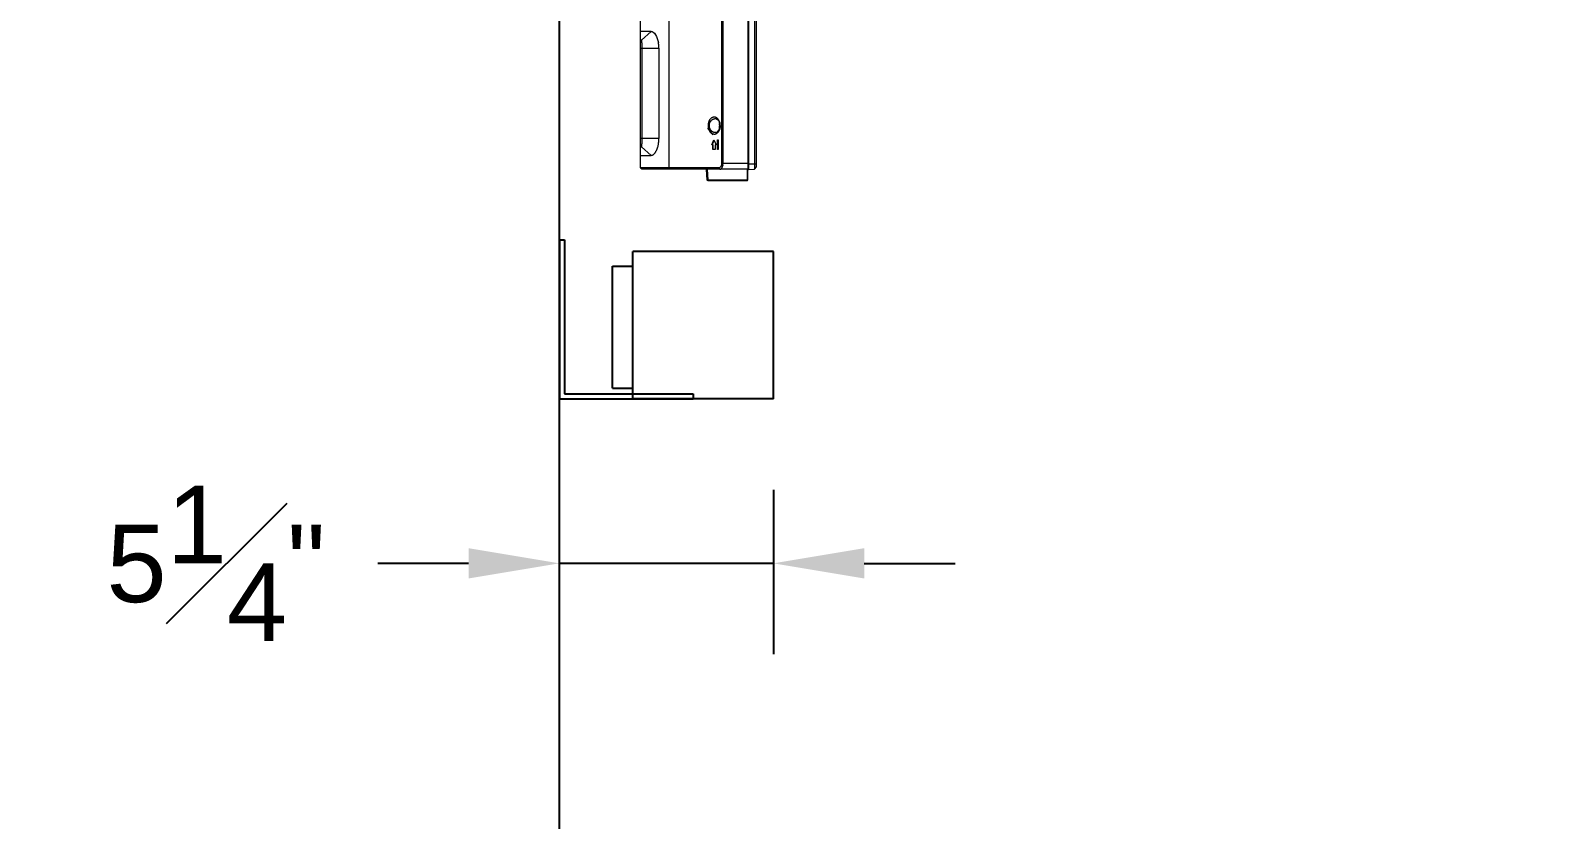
# Model space of a CAD drawing. Extents: x -382 to 1420, y -377 to 265.
# Drawn here: x 383.37 to 421.23, y -195.68 to -176.15 of the extents above; entities that cross this region are included whole.
import ezdxf
from ezdxf import colors
from ezdxf.entities.mleader import LeaderData, LeaderLine
from ezdxf.math import Vec2, Vec3

# ---------------------------------------------------------------- set-up
doc = ezdxf.new("R2010")
doc.units = 0
doc.header["$MEASUREMENT"] = 0
doc.layers.get('DEFPOINTS').update_dxf_attribs({"color": 255, "linetype": 'CONTINUOUS'})
for name, color, linetype in [('AV-Detl-Obje', 84, 'CONTINUOUS'), ('AV-Detl-Obje-Brkt', 202, 'CONTINUOUS'), ('AV-Elev-Dims', 14, 'CONTINUOUS'), ('AV-Elev-Wall', 160, 'CONTINUOUS')]:
    doc.layers.add(name, color=color, linetype=linetype)
doc.styles.get("Standard").update_dxf_attribs({"font": 'arial.ttf'})
doc.dimstyles.new('ARCH-24TO1', dxfattribs={"dimscale": 24, "dimtxt": 0.08, "dimasz": 0.09375, "dimexe": 0.09375, "dimexo": 0.09375, "dimgap": 0.0625, "dimtad": 0, "dimtih": 1, "dimtoh": 1, "dimdec": 3, "dimzin": 3, "dimdsep": 46, "dimlunit": 4, "dimtxsty": 'Standard', "dimcen": -0.0625, "dimclrd": 256, "dimclre": 256, "dimadec": 0, "dimazin": 0, "dimtfac": 1, "dimtdec": 3, "dimtmove": 0, "dimatfit": 3, "dimfxl": 1, "dimtfill": 1, "dimfrac": 1, "dimtolj": 1, "dimtzin": 0, "dimarcsym": 0})

# ---------------------------------------------------------------- blocks, each defined once
blk = doc.blocks.new('A$C90a6f177')
at = {"layer": 'AV-Detl-Obje', "lineweight": 0}
for points in [[(0, 0.336), (0, 33.036), (0.052, 33.088)], [(0.052, 33.088), (0.052, 0.284), (0, 0.336)], [(0.197, 33.1), (0.197, 0.272), (0.052, 0.284)], [(0.217, 33.081), (0.217, 0.291), (0.197, 0.291)], [(0.857, 0.421), (0.857, 32.876), (0.858, 32.885), (0.858, 32.893), (0.858, 32.901)], [(2.874, 0.323), (2.874, 4.375)], [(2.847, 3.48), (2.605, 3.693), (2.754, 3.693)], [(2.754, 3.693), (2.874, 3.693)], [(2.874, 3.457), (2.874, 3.456), (2.874, 3.456), (2.874, 3.456), (2.874, 3.456), (2.873, 3.457), (2.873, 3.461), (2.872, 3.464), (2.871, 3.467), (2.87, 3.469), (2.87, 3.471), (2.869, 3.472), (2.868, 3.474), (2.867, 3.475), (2.865, 3.476), (2.864, 3.477), (2.863, 3.477), (2.861, 3.478), (2.86, 3.479), (2.858, 3.479), (2.855, 3.479), (2.851, 3.48), (2.849, 3.48), (2.847, 3.48), (2.85, 3.478), (2.852, 3.475), (2.855, 3.473), (2.857, 3.47), (2.859, 3.466), (2.861, 3.463), (2.863, 3.46), (2.865, 3.456), (2.866, 3.454), (2.868, 3.451), (2.869, 3.447), (2.87, 3.443), (2.871, 3.44), (2.872, 3.436), (2.873, 3.432), (2.873, 3.429), (2.874, 3.425), (2.874, 3.421)], [(2.416, 3.28), (2.416, 1.038)], [(0.907, 1.324), (0.905, 1.361)], [(0.926, 1.26), (0.907, 1.324)], [(0.909, 1.372), (0.909, 1.372), (0.909, 1.371), (0.909, 1.37), (0.909, 1.369), (0.909, 1.368), (0.909, 1.367), (0.908, 1.366), (0.908, 1.365), (0.908, 1.364), (0.908, 1.363), (0.908, 1.362)], [(0.908, 1.362), (0.908, 1.359)], [(0.909, 1.362), (0.909, 1.362), (0.909, 1.362), (0.908, 1.362), (0.908, 1.362)], [(0.908, 1.359), (0.908, 1.358), (0.908, 1.357), (0.908, 1.356), (0.908, 1.356), (0.908, 1.354), (0.909, 1.353), (0.909, 1.352), (0.909, 1.351), (0.909, 1.35), (0.909, 1.349), (0.91, 1.348)], [(0.909, 1.359), (0.909, 1.359), (0.909, 1.359), (0.908, 1.359), (0.908, 1.359)], [(0.912, 1.378), (0.912, 1.378), (0.911, 1.378), (0.911, 1.378), (0.911, 1.378), (0.911, 1.377), (0.911, 1.377), (0.91, 1.376), (0.91, 1.376), (0.91, 1.375), (0.91, 1.375), (0.91, 1.374), (0.909, 1.374)], [(0.909, 1.359), (0.909, 1.362), (0.909, 1.364), (0.909, 1.366), (0.909, 1.369), (0.91, 1.37), (0.91, 1.372), (0.91, 1.372)], [(0.909, 1.364), (0.909, 1.366), (0.909, 1.368), (0.909, 1.37), (0.91, 1.371), (0.91, 1.372)], [(0.91, 1.349), (0.91, 1.35), (0.909, 1.352), (0.909, 1.354), (0.909, 1.356), (0.909, 1.358), (0.909, 1.359)], [(0.909, 1.357), (0.909, 1.359)], [(0.91, 1.348), (0.91, 1.349), (0.91, 1.351), (0.909, 1.352), (0.909, 1.355), (0.909, 1.357)], [(0.91, 1.373), (0.911, 1.373), (0.911, 1.374), (0.911, 1.374), (0.911, 1.375), (0.911, 1.375), (0.912, 1.376), (0.912, 1.376), (0.912, 1.377), (0.912, 1.377), (0.912, 1.378), (0.912, 1.378)], [(0.91, 1.372), (0.91, 1.373)], [(0.91, 1.373), (0.91, 1.373)], [(0.91, 1.348), (0.91, 1.347), (0.91, 1.347), (0.91, 1.346), (0.91, 1.345), (0.91, 1.345), (0.911, 1.344), (0.911, 1.344), (0.911, 1.344), (0.911, 1.343), (0.912, 1.343), (0.912, 1.343)], [(0.912, 1.415), (0.912, 1.417)], [(0.912, 1.415), (0.912, 1.415)], [(0.913, 1.41), (0.912, 1.415)], [(0.912, 1.378), (0.912, 1.379), (0.912, 1.379), (0.912, 1.379), (0.913, 1.379), (0.913, 1.379), (0.913, 1.379), (0.913, 1.379), (0.913, 1.379), (0.913, 1.378), (0.913, 1.378), (0.913, 1.398)], [(0.912, 1.343), (0.912, 1.343), (0.912, 1.343), (0.912, 1.343), (0.913, 1.343), (0.913, 1.343), (0.913, 1.343), (0.913, 1.343), (0.913, 1.343), (0.913, 1.343), (0.913, 1.343), (0.914, 1.343)], [(0.912, 1.306), (0.913, 1.311)], [(0.912, 1.306), (0.912, 1.306)], [(0.912, 1.268), (0.913, 1.268), (0.915, 1.261), (0.917, 1.255), (0.92, 1.249), (0.923, 1.243), (0.925, 1.237), (0.928, 1.232), (0.931, 1.227), (0.934, 1.222), (0.937, 1.217), (0.94, 1.212), (0.944, 1.207), (0.948, 1.202), (0.951, 1.198), (0.955, 1.193), (0.959, 1.189), (0.963, 1.185), (0.967, 1.181), (0.971, 1.178), (0.975, 1.175), (0.979, 1.172), (0.983, 1.169), (0.987, 1.166), (0.991, 1.163), (0.995, 1.161)], [(0.913, 1.404), (0.913, 1.41)], [(0.913, 1.398), (0.913, 1.404)], [(0.913, 1.317), (0.913, 1.323), (0.913, 1.343)], [(0.913, 1.311), (0.913, 1.317)], [(1.008, 1.188), (0.962, 1.21), (0.926, 1.26)], [(1.008, 1.188), (1.013, 1.188), (1.018, 1.188), (1.022, 1.188), (1.027, 1.188), (1.032, 1.188), (1.037, 1.189), (1.042, 1.19), (1.046, 1.191), (1.051, 1.192), (1.056, 1.193), (1.061, 1.195), (1.066, 1.197), (1.071, 1.199), (1.076, 1.201), (1.08, 1.203), (1.085, 1.206), (1.088, 1.208), (1.093, 1.211), (1.097, 1.214), (1.102, 1.217), (1.106, 1.22), (1.11, 1.223), (1.113, 1.227), (1.117, 1.23), (1.121, 1.234), (1.124, 1.238), (1.128, 1.242), (1.131, 1.246), (1.134, 1.251), (1.137, 1.255), (1.14, 1.26), (1.143, 1.265), (1.146, 1.27), (1.148, 1.275), (1.15, 1.28), (1.153, 1.286), (1.155, 1.291), (1.157, 1.297), (1.158, 1.303), (1.16, 1.309), (1.162, 1.315), (1.163, 1.321), (1.164, 1.327), (1.165, 1.333), (1.166, 1.339), (1.166, 1.346), (1.166, 1.352), (1.167, 1.358), (1.167, 1.361), (1.195, 1.361)], [(1.212, 1.297), (1.078, 1.131)], [(0.968, 1.006), (0.946, 1.006)], [(0.946, 1.006), (0.946, 0.77)], [(0.946, 0.77), (0.968, 0.77)], [(0.959, 0.77), (0.959, 1.006)], [(0.968, 0.77), (0.968, 1.006)], [(1.053, 1.006), (0.999, 0.888)], [(0.999, 0.888), (1.025, 0.888)], [(1.025, 0.888), (1.025, 0.77)], [(1.025, 0.77), (1.081, 0.77)], [(1.048, 0.996), (1.095, 0.895)], [(1.108, 0.888), (1.053, 1.006)], [(1.072, 0.888), (1.108, 0.888)], [(1.072, 0.77), (1.072, 0.888)], [(1.082, 0.77), (1.082, 0.888)], [(2.605, 0.624), (2.847, 0.837)], [(2.867, 0.845), (2.866, 0.844), (2.864, 0.843), (2.864, 0.843), (2.862, 0.842), (2.86, 0.841), (2.86, 0.841), (2.858, 0.84), (2.856, 0.839), (2.854, 0.838), (2.852, 0.838), (2.849, 0.837), (2.847, 0.837)], [(2.874, 0.861), (2.874, 0.861), (2.874, 0.861), (2.874, 0.858), (2.873, 0.856), (2.873, 0.854), (2.872, 0.852), (2.872, 0.851), (2.872, 0.851), (2.871, 0.85), (2.871, 0.848), (2.87, 0.847), (2.869, 0.846), (2.867, 0.846)], [(0, 0.409), (0.217, 0.409)], [(0.217, 0.421), (0.857, 0.421)], [(2.754, 0.624), (2.606, 0.624)], [(2.874, 0.624), (2.754, 0.624)], [(0.229, 0.283), (0.229, 0)], [(0.898, 0.283), (0.896, 0.284), (0.894, 0.284), (0.891, 0.284), (0.888, 0.285), (0.886, 0.286), (0.883, 0.287), (0.88, 0.288), (0.879, 0.289), (0.877, 0.29), (0.874, 0.292), (0.871, 0.294), (0.869, 0.296), (0.866, 0.298), (0.864, 0.301), (0.861, 0.303), (0.859, 0.306), (0.857, 0.309), (0.854, 0.313), (0.852, 0.316), (0.85, 0.32), (0.848, 0.324), (0.846, 0.329), (0.844, 0.334), (0.842, 0.339), (0.84, 0.344), (0.838, 0.35), (0.837, 0.356), (0.835, 0.363), (0.835, 0.364)], [(0.926, 0.304), (0.926, 0.302), (0.925, 0.3), (0.923, 0.298), (0.922, 0.295), (0.92, 0.294), (0.918, 0.292), (0.916, 0.29), (0.914, 0.289), (0.913, 0.288), (0.911, 0.287), (0.909, 0.286), (0.907, 0.285), (0.905, 0.284), (0.903, 0.284), (0.901, 0.284), (0.898, 0.283)], [(0.931, 0.323), (0.931, 0.321), (0.931, 0.319), (0.93, 0.317), (0.93, 0.315), (0.93, 0.313), (0.93, 0.313), (0.929, 0.311), (0.929, 0.309), (0.928, 0.307), (0.927, 0.306), (0.927, 0.304)], [(1.223, 0.283), (1.207, 0.011)], [(1.207, 0.011), (1.208, 0.011), (1.209, 0.011), (1.21, 0.011), (1.211, 0.011), (1.212, 0.011), (1.213, 0.011), (1.214, 0.011), (1.215, 0.011), (1.215, 0.011), (1.216, 0.011), (1.218, 0.011), (1.218, 0.011), (1.218, 0.011), (1.218, 0.011), (1.235, 0.283)], [(2.13, 0.283), (2.132, 0.284), (2.135, 0.284), (2.138, 0.284), (2.14, 0.285), (2.142, 0.285), (2.144, 0.286), (2.146, 0.287), (2.148, 0.288), (2.149, 0.289), (2.151, 0.29), (2.152, 0.291), (2.153, 0.293), (2.154, 0.294), (2.155, 0.296), (2.155, 0.298), (2.156, 0.3), (2.156, 0.302), (2.156, 0.302), (2.156, 0.304), (2.156, 0.306), (2.156, 0.308), (2.156, 0.31), (2.155, 0.312), (2.154, 0.313), (2.154, 0.315)]]:
    blk.add_lwpolyline(points, dxfattribs=at)
for points in [[(0.217, 33.088), (0.217, 0.283), (2.835, 0.283, 0.414019), (2.874, 0.323), (0.931, 0.323), (0.928, 0.323), (0.925, 0.323), (0.922, 0.324), (0.919, 0.324), (0.916, 0.325), (0.915, 0.325), (0.912, 0.326), (0.909, 0.327), (0.906, 0.328), (0.904, 0.33), (0.901, 0.331, -0.183723), (0.862, 0.385), (0.861, 0.389), (0.861, 0.392), (0.86, 0.396), (0.859, 0.399), (0.858, 0.403), (0.858, 0.403), (0.858, 0.407), (0.857, 0.41), (0.857, 0.414), (0.857, 0.418), (0.857, 0.421)], [(0.833, 0.372, -0.043102), (0.828, 0.421), (0.828, 32.876), (0.857, 32.876), (1.74, 31.201), (1.811, 31.201)], [(2.162, 0.323), (2.162, 4.498), (1.74, 4.572, 0.008485), (1.749, 4.578), (1.755, 4.582), (1.762, 4.586), (1.764, 4.588), (1.771, 4.593), (1.777, 4.597), (1.783, 4.602), (1.788, 4.606), (1.793, 4.611), (1.798, 4.615), (1.802, 4.62), (1.807, 4.624), (1.807, 4.624), (1.811, 4.628), (2.809, 4.452, -0.36414), (2.874, 4.374), (2.793, 4.389)], [(2.874, 3.28), (2.416, 3.28, -0.025681), (2.42, 3.357, -0.016067), (2.427, 3.409, -0.008806), (2.43, 3.422)], [(2.874, 0.896), (2.874, 0.892), (2.873, 0.889), (2.873, 0.885), (2.872, 0.882), (2.871, 0.878), (2.87, 0.874), (2.869, 0.87), (2.868, 0.867), (2.866, 0.863), (2.865, 0.861), (2.863, 0.858), (2.861, 0.854), (2.859, 0.851), (2.857, 0.848), (2.855, 0.845), (2.852, 0.842), (2.85, 0.84), (2.847, 0.837), (2.846, 0.837), (2.845, 0.837), (2.845, 0.837), (2.844, 0.837), (2.844, 0.838), (2.843, 0.838), (2.842, 0.839), (2.842, 0.84), (2.841, 0.841), (2.841, 0.843), (2.84, 0.845), (2.84, 0.848), (2.84, 0.851), (2.84, 0.856), (2.84, 0.859), (2.84, 0.866), (2.839, 0.872), (2.839, 0.879), (2.838, 0.885), (2.837, 0.892), (2.837, 0.895), (2.835, 0.902), (2.835, 0.909), (2.834, 0.914), (2.834, 0.92, -0.010869), (2.832, 0.973, -0.006462), (2.831, 1.038), (2.831, 3.28, -0.005396), (2.832, 3.344, -0.007032), (2.833, 3.394, -0.015832), (2.838, 3.443), (2.838, 3.445), (2.838, 3.447), (2.839, 3.45), (2.839, 3.453), (2.839, 3.456), (2.84, 3.458), (2.84, 3.459), (2.84, 3.462), (2.841, 3.465), (2.841, 3.467), (2.843, 3.473), (2.843, 3.474), (2.843, 3.475), (2.844, 3.476), (2.844, 3.476), (2.844, 3.477), (2.845, 3.478), (2.845, 3.479), (2.845, 3.479), (2.846, 3.48), (2.846, 3.48), (2.847, 3.48), (2.847, 3.48)], [(0.898, 1.361, -0.009998), (0.898, 1.371, -0.018708), (0.9, 1.399, -0.027347), (0.904, 1.421, -0.018051), (0.908, 1.437, -0.02009), (0.912, 1.453), (0.913, 1.453), (0.915, 1.46), (0.917, 1.466), (0.92, 1.472), (0.922, 1.478), (0.925, 1.484), (0.928, 1.489), (0.93, 1.493), (0.933, 1.499), (0.937, 1.504), (0.94, 1.509), (0.944, 1.514), (0.947, 1.519), (0.951, 1.523), (0.955, 1.528), (0.958, 1.532), (0.962, 1.536), (0.966, 1.539), (0.97, 1.543), (0.974, 1.546), (0.978, 1.549), (0.982, 1.552), (0.987, 1.555), (0.991, 1.557), (0.995, 1.56), (0.999, 1.562), (1.003, 1.563), (1.007, 1.565), (1.011, 1.566), (1.016, 1.567), (1.02, 1.568), (1.025, 1.569), (1.03, 1.57), (1.035, 1.57), (1.04, 1.57), (1.046, 1.57), (1.051, 1.57), (1.056, 1.569), (1.062, 1.568), (1.067, 1.567), (1.073, 1.566), (1.079, 1.564), (1.084, 1.563), (1.09, 1.56), (1.095, 1.558), (1.099, 1.557), (1.104, 1.554), (1.11, 1.551), (1.115, 1.548), (1.119, 1.545), (1.124, 1.542), (1.128, 1.539), (1.133, 1.535), (1.137, 1.531), (1.141, 1.527), (1.145, 1.523), (1.149, 1.519), (1.152, 1.514), (1.156, 1.509), (1.159, 1.504), (1.163, 1.499), (1.166, 1.493), (1.169, 1.488), (1.172, 1.482), (1.175, 1.476), (1.177, 1.469), (1.18, 1.463), (1.182, 1.456), (1.184, 1.448), (1.186, 1.441), (1.188, 1.434), (1.189, 1.425), (1.191, 1.418), (1.192, 1.409), (1.193, 1.401), (1.194, 1.392), (1.195, 1.383), (1.195, 1.374), (1.195, 1.365), (1.195, 1.361), (1.195, 1.357), (1.195, 1.348), (1.195, 1.339), (1.194, 1.33), (1.193, 1.321), (1.192, 1.312), (1.191, 1.304), (1.19, 1.296), (1.188, 1.288), (1.186, 1.28), (1.184, 1.273), (1.182, 1.266), (1.18, 1.259), (1.177, 1.252), (1.175, 1.246), (1.172, 1.24), (1.169, 1.234), (1.166, 1.228), (1.163, 1.222), (1.16, 1.217), (1.156, 1.212), (1.153, 1.207), (1.149, 1.203), (1.145, 1.199), (1.141, 1.194), (1.137, 1.19), (1.133, 1.186), (1.129, 1.183), (1.124, 1.179), (1.12, 1.176), (1.115, 1.173), (1.11, 1.17), (1.105, 1.167), (1.099, 1.165), (1.096, 1.163), (1.09, 1.161), (1.085, 1.159), (1.079, 1.157), (1.073, 1.155), (1.068, 1.154), (1.062, 1.153), (1.057, 1.152), (1.051, 1.151), (1.046, 1.151), (1.041, 1.151), (1.036, 1.151), (1.031, 1.151), (1.026, 1.152), (1.021, 1.153), (1.016, 1.154), (1.012, 1.155), (1.007, 1.156), (1.003, 1.158), (0.999, 1.159), (0.995, 1.161)], [(1.167, 1.361), (1.167, 1.363), (1.166, 1.369), (1.166, 1.375), (1.166, 1.382), (1.165, 1.388), (1.164, 1.394), (1.163, 1.4), (1.162, 1.406), (1.16, 1.412), (1.159, 1.418), (1.157, 1.424), (1.155, 1.43), (1.153, 1.435), (1.15, 1.441), (1.148, 1.446), (1.145, 1.451), (1.143, 1.456), (1.14, 1.461), (1.137, 1.466), (1.134, 1.47), (1.131, 1.475), (1.128, 1.479), (1.124, 1.483), (1.121, 1.487), (1.117, 1.491), (1.114, 1.494), (1.11, 1.498), (1.106, 1.501), (1.102, 1.504), (1.097, 1.507), (1.093, 1.51), (1.088, 1.513), (1.085, 1.515), (1.08, 1.518), (1.075, 1.52), (1.071, 1.522), (1.066, 1.524), (1.061, 1.526), (1.056, 1.528), (1.051, 1.529), (1.046, 1.53), (1.041, 1.531), (1.037, 1.532), (1.032, 1.533), (1.027, 1.533), (1.022, 1.534), (1.018, 1.534), (1.013, 1.533), (1.008, 1.533), (0.968, 1.516), (0.934, 1.477), (0.913, 1.425), (0.905, 1.368), (0.905, 1.361), (0.898, 1.361, 0.009856), (0.898, 1.35, 0.023429), (0.9, 1.322, 0.009403), (0.902, 1.31, 0.010302), (0.904, 1.3, 0.018051), (0.906, 1.289)], [(2.605, 0.624), (2.601, 0.625), (2.596, 0.625), (2.591, 0.626), (2.587, 0.627), (2.582, 0.628), (2.577, 0.63), (2.572, 0.632), (2.568, 0.634), (2.563, 0.637), (2.558, 0.64), (2.553, 0.643), (2.548, 0.647), (2.543, 0.652), (2.538, 0.656), (2.533, 0.662), (2.528, 0.667), (2.522, 0.674), (2.517, 0.681), (2.512, 0.688), (2.506, 0.696), (2.5, 0.705), (2.494, 0.715), (2.494, 0.715), (2.488, 0.726), (2.482, 0.737), (2.476, 0.747), (2.471, 0.758), (2.466, 0.769), (2.461, 0.781), (2.457, 0.792), (2.453, 0.803), (2.449, 0.815), (2.445, 0.827), (2.441, 0.839), (2.438, 0.852), (2.435, 0.865), (2.432, 0.878), (2.43, 0.892), (2.427, 0.906), (2.425, 0.921), (2.423, 0.937), (2.421, 0.955), (2.42, 0.959, -0.013448), (2.417, 1.014, -0.004335), (2.416, 1.038), (2.874, 1.038)], [(0.217, 0.012), (0.218, 0.012), (0.218, 0.012), (0.218, 0.012), (0.218, 0.012), (0.22, 0.012), (0.22, 0.012), (0.221, 0.011), (0.221, 0.011), (0.222, 0.011), (0.224, 0.011), (0.225, 0.011), (0.226, 0.011), (0.227, 0.011), (0.228, 0.011), (0.229, 0.011), (1.207, 0.011), (1.207, 0), (0.229, 0, -0.414706), (0.217, 0.012), (0.217, 0.283)]]:
    blk.add_lwpolyline(points, format="xyb", dxfattribs=at)
blk.add_lwpolyline([(0.91, 1.348), (0.91, 1.348), (0.91, 1.349, -0.189869)], format="xyb", close=True, dxfattribs=at)
for centre, radius, start, end in [((2.855, 3.468), 0.0128, 157.6199, 171.8699), ((1, 1.409), 0.0965, 163.2956, 166.4564), ((1.066, 1.296), 0.154, 172.959, 174.3606)]:
    blk.add_arc(centre, radius, start, end, dxfattribs=at)
blk.add_ellipse((2.543, 3.481), major_axis=(0.073, 0.21), ratio=0.431951, start_param=0.109433, end_param=2.003262, dxfattribs=at)
for points in [[(0.906, 1.289), (0.907, 1.287), (0.907, 1.286), (0.908, 1.284)], [(0.908, 1.284), (0.909, 1.279), (0.911, 1.274), (0.912, 1.268)], [(0.91, 1.374), (0.909, 1.373), (0.909, 1.373), (0.909, 1.372)], [(0.91, 1.372), (0.912, 1.373), (0.913, 1.376), (0.913, 1.378)], [(0.913, 1.343), (0.913, 1.345), (0.912, 1.348), (0.91, 1.349)], [(0.912, 1.415), (0.912, 1.416), (0.912, 1.416), (0.912, 1.417)], [(0.913, 1.41), (0.913, 1.412), (0.912, 1.414), (0.912, 1.415)], [(0.912, 1.307), (0.913, 1.309), (0.913, 1.31), (0.913, 1.311)], [(0.912, 1.306), (0.912, 1.306), (0.912, 1.307), (0.912, 1.307)], [(0.913, 1.404), (0.913, 1.406), (0.913, 1.408), (0.913, 1.41)], [(0.913, 1.404), (0.913, 1.402), (0.913, 1.4), (0.913, 1.398)], [(0.913, 1.323), (0.913, 1.321), (0.913, 1.319), (0.913, 1.317)], [(0.913, 1.315), (0.913, 1.316), (0.913, 1.317), (0.913, 1.317)], [(0.833, 0.372), (0.833, 0.369), (0.834, 0.367), (0.835, 0.364)], [(1.207, 0), (1.213, 0), (1.218, 0.005), (1.218, 0.011)]]:
    blk.add_open_spline(points, degree=3, dxfattribs=at)
blk = doc.blocks.new('rally wall mount side')
at = {"layer": 'AV-Detl-Obje-Brkt'}
for p, q in [((2445.273, -829.661), (2445.273, -833.601)), ((2445.273, -829.661), (2445.398, -829.661)), ((2445.398, -829.661), (2445.398, -833.476)), ((2445.273, -833.601), (2448.583, -833.601)), ((2445.398, -833.476), (2448.583, -833.476)), ((2448.583, -833.476), (2448.583, -833.601))]:
    blk.add_line(p, q, dxfattribs=at)
blk = doc.blocks.new('RALLY BAR MINI SIDE')
at = {"layer": 'AV-Detl-Obje'}
for p, q in [((2447.093, -833.601), (2447.093, -829.951)), ((2450.573, -829.951), (2447.093, -829.951)), ((2450.573, -833.601), (2450.573, -829.951)), ((2446.593, -833.33), (2446.593, -830.315)), ((2446.593, -830.315), (2447.093, -830.315)), ((2446.593, -833.33), (2447.093, -833.33)), ((2450.573, -833.601), (2447.093, -833.601))]:
    blk.add_line(p, q, dxfattribs=at)
blk = doc.blocks.new('*D184')
at = {"layer": 'AV-Elev-Dims', "lineweight": -2, "transparency": 16777216}
for p, q in [((396.463, -192.361), (396.463, -187.088)), ((401.763, -187.518), (401.763, -191.588)), ((394.213, -189.338), (391.963, -189.338)), ((401.763, -189.338), (396.463, -189.338)), ((404.013, -189.338), (406.263, -189.338))]:
    blk.add_line(p, q, dxfattribs=at)
at = {"layer": 'AV-Elev-Dims', "transparency": 16777216}
for points in [[(394.213, -188.963), (394.213, -189.713), (396.463, -189.338)], [(404.013, -188.963), (404.013, -189.713), (401.763, -189.338)]]:
    blk.add_solid(points, dxfattribs=at)
at = {"layer": 'DEFPOINTS', "color": 0, "transparency": 16777216}
for p in [(401.763, -185.268), (396.463, -189.338), (396.463, -194.611)]:
    blk.add_point(p, dxfattribs=at)
at = {"layer": 'AV-Elev-Dims', "color": 0, "transparency": 16777216, "insert": (387.958, -189.338), "char_height": 1.92, "attachment_point": 5, "bg_fill": 3, "box_fill_scale": 1.25, "bg_fill_color": 256, "bg_fill_true_color": 13158600, "bg_fill_transparency": 0}
blk.add_mtext('\\A1;5{\\H1x;\\S1#4;}"', dxfattribs=at)

msp = doc.modelspace()

# ---------------------------------------------------------------- linework, layer by layer
at = {"layer": 'AV-Elev-Wall'}
msp.add_line((396.46343, -225.46274), (396.46343, -116.46274), dxfattribs=at)

# ---------------------------------------------------------------- block references
at = {"layer": 'AV-Detl-Obje', "lineweight": 0, "xscale": -1}
msp.add_blockref('A$C90a6f177', (401.34448, -179.85944), dxfattribs=at)
at = {"layer": 'AV-Detl-Obje', "lineweight": 5}
for name in ['rally wall mount side', 'RALLY BAR MINI SIDE']:
    msp.add_blockref(name, (-2048.8098, 648.3332), dxfattribs=at)

# ---------------------------------------------------------------- leaders
at = {"layer": 'AV-Elev-Dims'}
ml = msp.add_multileader_mtext('Standard', dxfattribs=at)
ml.set_content('LOGITECH RALLY BAR MINI', color=256)
ml.set_leader_properties()
ml.build(insert=Vec2(0, 0))
ml.multileader.update_dxf_attribs({"leader_type": 2, "dogleg_length": 0.36, "arrow_head_size": 2.25, "scale": 24})
ctx = ml.context
ctx.base_point, ctx.scale, ctx.char_height, ctx.arrow_head_size, ctx.landing_gap_size, ctx.plane_origin = Vec3(101.57763, -181.87853), 24, 1.875, 2.25, 2.16, Vec3(87.125, -186.19858)
notes = []
notes.append((ctx, [(0, (1, 1, 0), (92.93763, -181.87853), (1, 0), 8.64, [(0, [(78.01237, -183.19256), (94.46311, -183.14254), (96.36031, -177.98656), (98.73182, -181.40452)], 0, [])])]))
ctx.mtext.insert, ctx.mtext.width, ctx.mtext.flow_direction = Vec3(103.73763, -180.92504), 39.1374344, 5
for ctx, leaders in notes:
    for number, flags, end, landing, length, lines in leaders:
        leader = LeaderData()
        leader.index, (leader.has_last_leader_line, leader.has_dogleg_vector, leader.attachment_direction) = number, flags
        leader.last_leader_point, leader.dogleg_vector, leader.dogleg_length = Vec3(end), Vec3(landing), length
        for number, points, colour, breaks in lines:
            line = LeaderLine()
            line.index, line.vertices, line.color, line.breaks = number, Vec3.list(points), colors.encode_raw_color(colour), breaks
            leader.lines.append(line)
        ctx.leaders.append(leader)

# ---------------------------------------------------------------- next in the draw order: dimensions: what is measured, and where the dimension line sits
dim = msp.add_linear_dim(base=(396.46343, -189.33816), p1=(401.76348, -185.26764), p2=(396.46343, -194.61113), dimstyle='ARCH-24TO1', dxfattribs=at)
dim.commit()
dim.dimension.update_dxf_attribs({"geometry": '*D184', "text_midpoint": (387.95822, -189.33816)})

doc.saveas('drawing.dxf')
